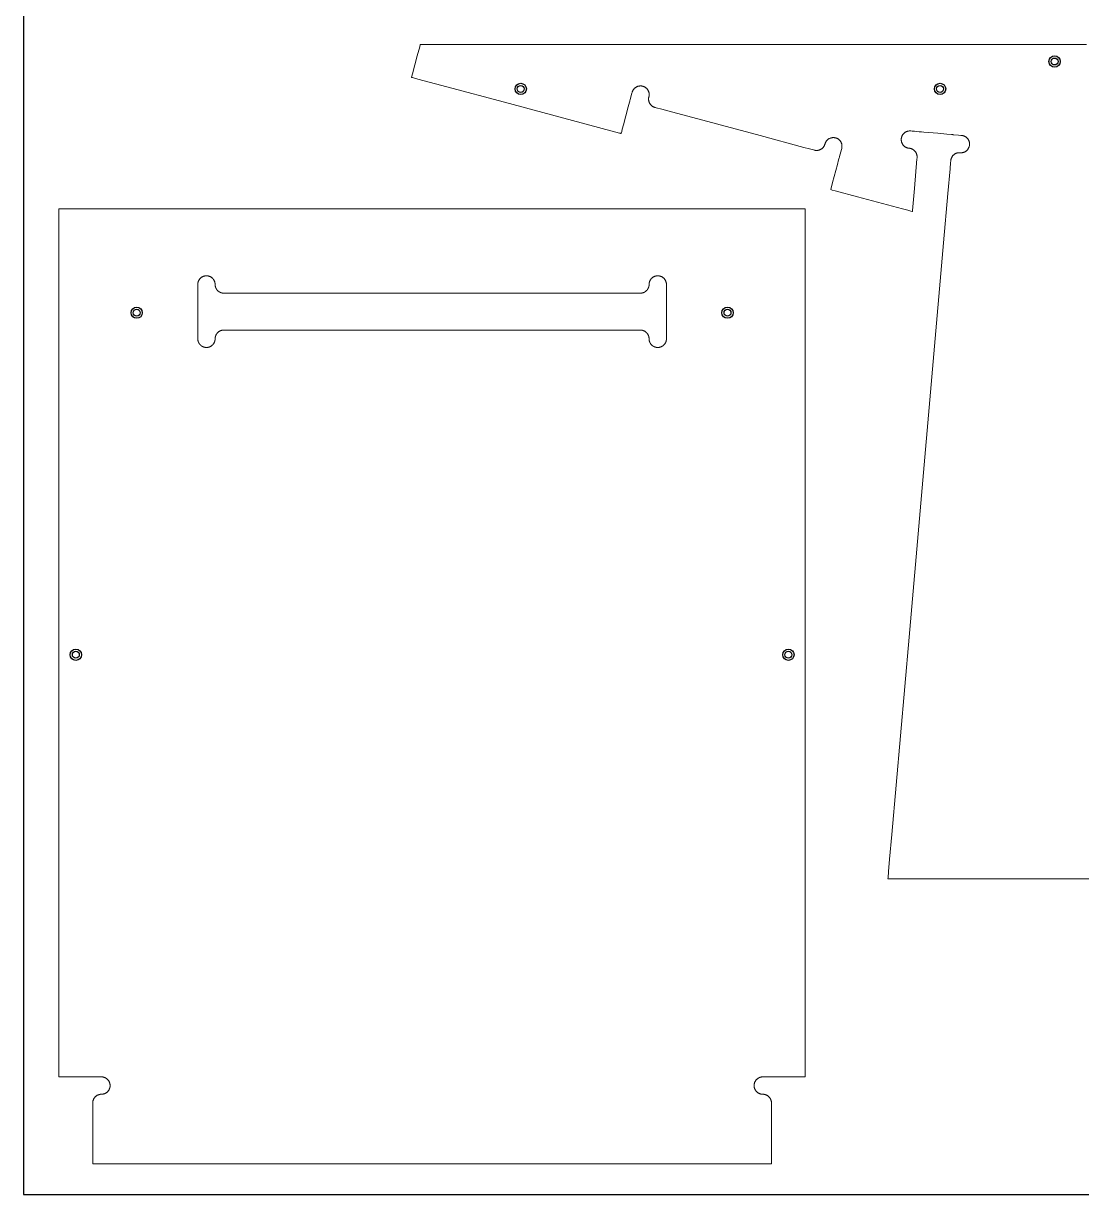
# Model space of a CAD drawing. Header units: inches. Extents: x -48 to 0, y -96 to 0.
# Drawn here: x -48 to -24, y -96 to -69.44 of the extents above; entities that cross this region are included whole.
import ezdxf

# ---------------------------------------------------------------- set-up
doc = ezdxf.new("R2010")
doc.units = ezdxf.units.IN
doc.header["$MEASUREMENT"] = 0
for name, color, linetype in [('Holes .25 in. dowel', 3, 'Continuous'), ('Holes no. 8 screw', 3, 'Continuous'), ('Inside Cut', 4, 'Continuous'), ('Material Border', 250, 'Continuous'), ('Outside Cut', 1, 'Continuous')]:
    doc.layers.add(name, color=color, linetype=linetype)

msp = doc.modelspace()

# ---------------------------------------------------------------- linework, layer by layer
at = {"layer": 'Holes .25 in. dowel'}
for centre in [(-24.612, -70.301), (-36.721, -70.922), (-27.21, -70.922), (-45.431, -75.998), (-32.031, -75.998), (-46.811, -83.756), (-30.65, -83.756)]:
    msp.add_circle(centre, 0.128, dxfattribs=at)
at = {"layer": 'Holes no. 8 screw'}
for centre in [(-24.612, -70.301), (-36.721, -70.922), (-27.21, -70.922), (-45.431, -75.998), (-32.031, -75.998), (-46.811, -83.756), (-30.65, -83.756)]:
    msp.add_circle(centre, 0.0787, dxfattribs=at)
at = {"layer": 'Inside Cut', "linetype": 'Continuous', "lineweight": 0}
msp.add_lwpolyline([(-33.613, -75.161), (-33.618, -75.161), (-33.623, -75.162), (-33.628, -75.162), (-33.633, -75.162), (-33.638, -75.163), (-33.643, -75.164), (-33.648, -75.165), (-33.653, -75.166), (-33.658, -75.167), (-33.664, -75.168), (-33.669, -75.169), (-33.674, -75.171), (-33.679, -75.173), (-33.684, -75.175), (-33.69, -75.177), (-33.695, -75.179), (-33.7, -75.182), (-33.705, -75.184), (-33.71, -75.187), (-33.715, -75.19), (-33.719, -75.193), (-33.724, -75.196), (-33.729, -75.199), (-33.733, -75.203), (-33.738, -75.206), (-33.742, -75.21), (-33.747, -75.214), (-33.751, -75.218), (-33.755, -75.222), (-33.759, -75.226), (-33.763, -75.231), (-33.766, -75.235), (-33.77, -75.239), (-33.773, -75.244), (-33.776, -75.249), (-33.779, -75.254), (-33.782, -75.258), (-33.785, -75.263), (-33.788, -75.268), (-33.79, -75.273), (-33.793, -75.279), (-33.795, -75.284), (-33.797, -75.289), (-33.799, -75.294), (-33.8, -75.299), (-33.802, -75.304), (-33.803, -75.31), (-33.805, -75.315), (-33.806, -75.32), (-33.807, -75.325), (-33.807, -75.33), (-33.808, -75.335), (-33.809, -75.34), (-33.809, -75.346), (-33.809, -75.351), (-33.809, -75.356), (-33.809, -75.36), (-33.81, -75.365), (-33.81, -75.37), (-33.81, -75.375), (-33.811, -75.381), (-33.811, -75.386), (-33.812, -75.391), (-33.813, -75.396), (-33.814, -75.401), (-33.815, -75.406), (-33.817, -75.412), (-33.818, -75.417), (-33.82, -75.422), (-33.822, -75.427), (-33.824, -75.432), (-33.826, -75.437), (-33.828, -75.443), (-33.831, -75.448), (-33.834, -75.453), (-33.836, -75.457), (-33.839, -75.462), (-33.842, -75.467), (-33.846, -75.472), (-33.849, -75.476), (-33.853, -75.481), (-33.856, -75.485), (-33.86, -75.49), (-33.864, -75.494), (-33.868, -75.498), (-33.872, -75.502), (-33.876, -75.506), (-33.881, -75.51), (-33.885, -75.513), (-33.89, -75.517), (-33.895, -75.52), (-33.899, -75.523), (-33.904, -75.526), (-33.909, -75.529), (-33.914, -75.532), (-33.919, -75.535), (-33.924, -75.537), (-33.929, -75.539), (-33.934, -75.541), (-33.939, -75.543), (-33.945, -75.545), (-33.95, -75.547), (-33.955, -75.548), (-33.96, -75.549), (-33.965, -75.551), (-33.971, -75.552), (-33.976, -75.553), (-33.981, -75.553), (-33.986, -75.554), (-33.991, -75.554), (-33.996, -75.555), (-34.001, -75.555), (-34.006, -75.555), (-34.006, -75.555), (-34.02, -75.555), (-34.047, -75.555), (-34.102, -75.555), (-34.211, -75.555), (-34.649, -75.555), (-35.524, -75.555), (-37.273, -75.555), (-40.773, -75.555), (-42.522, -75.555), (-43.397, -75.555), (-43.452, -75.555), (-43.455, -75.555), (-43.455, -75.555), (-43.455, -75.555), (-43.455, -75.555), (-43.455, -75.555), (-43.455, -75.555), (-43.455, -75.555), (-43.456, -75.555), (-43.456, -75.555), (-43.459, -75.555), (-43.464, -75.555), (-43.469, -75.555), (-43.474, -75.554), (-43.479, -75.554), (-43.484, -75.553), (-43.489, -75.552), (-43.494, -75.551), (-43.5, -75.55), (-43.505, -75.549), (-43.51, -75.547), (-43.515, -75.546), (-43.52, -75.544), (-43.526, -75.542), (-43.531, -75.54), (-43.536, -75.538), (-43.541, -75.535), (-43.546, -75.533), (-43.551, -75.53), (-43.556, -75.527), (-43.561, -75.524), (-43.565, -75.521), (-43.57, -75.518), (-43.575, -75.515), (-43.579, -75.511), (-43.584, -75.507), (-43.588, -75.503), (-43.592, -75.499), (-43.596, -75.495), (-43.6, -75.491), (-43.604, -75.487), (-43.608, -75.483), (-43.611, -75.478), (-43.615, -75.473), (-43.618, -75.469), (-43.621, -75.464), (-43.624, -75.459), (-43.627, -75.454), (-43.63, -75.449), (-43.632, -75.444), (-43.635, -75.439), (-43.637, -75.434), (-43.639, -75.429), (-43.641, -75.424), (-43.643, -75.419), (-43.644, -75.413), (-43.646, -75.408), (-43.647, -75.403), (-43.648, -75.398), (-43.649, -75.393), (-43.65, -75.387), (-43.651, -75.382), (-43.651, -75.377), (-43.652, -75.372), (-43.652, -75.367), (-43.652, -75.362), (-43.652, -75.352), (-43.652, -75.347), (-43.653, -75.342), (-43.653, -75.337), (-43.654, -75.332), (-43.655, -75.327), (-43.655, -75.322), (-43.656, -75.316), (-43.658, -75.311), (-43.659, -75.306), (-43.661, -75.301), (-43.662, -75.296), (-43.664, -75.29), (-43.666, -75.285), (-43.668, -75.28), (-43.67, -75.275), (-43.673, -75.27), (-43.675, -75.265), (-43.678, -75.26), (-43.681, -75.255), (-43.684, -75.25), (-43.687, -75.246), (-43.691, -75.241), (-43.694, -75.236), (-43.698, -75.232), (-43.702, -75.228), (-43.705, -75.223), (-43.709, -75.219), (-43.714, -75.215), (-43.718, -75.211), (-43.722, -75.207), (-43.727, -75.204), (-43.731, -75.2), (-43.736, -75.197), (-43.741, -75.194), (-43.745, -75.191), (-43.75, -75.188), (-43.755, -75.185), (-43.76, -75.182), (-43.765, -75.18), (-43.77, -75.178), (-43.775, -75.176), (-43.781, -75.174), (-43.786, -75.172), (-43.791, -75.17), (-43.796, -75.168), (-43.801, -75.167), (-43.806, -75.166), (-43.812, -75.165), (-43.817, -75.164), (-43.822, -75.163), (-43.827, -75.162), (-43.832, -75.162), (-43.837, -75.162), (-43.842, -75.161), (-43.847, -75.161), (-43.848, -75.161), (-43.85, -75.161), (-43.852, -75.161), (-43.858, -75.161), (-43.863, -75.162), (-43.869, -75.162), (-43.874, -75.163), (-43.879, -75.164), (-43.885, -75.165), (-43.89, -75.166), (-43.896, -75.167), (-43.901, -75.168), (-43.906, -75.17), (-43.911, -75.171), (-43.917, -75.173), (-43.922, -75.175), (-43.927, -75.177), (-43.932, -75.18), (-43.937, -75.182), (-43.942, -75.185), (-43.947, -75.187), (-43.951, -75.19), (-43.956, -75.193), (-43.961, -75.196), (-43.965, -75.199), (-43.969, -75.203), (-43.974, -75.206), (-43.978, -75.209), (-43.982, -75.213), (-43.986, -75.217), (-43.99, -75.22), (-43.993, -75.224), (-43.997, -75.228), (-44, -75.232), (-44.004, -75.237), (-44.007, -75.241), (-44.01, -75.245), (-44.013, -75.25), (-44.016, -75.255), (-44.019, -75.259), (-44.022, -75.264), (-44.024, -75.269), (-44.027, -75.274), (-44.029, -75.279), (-44.031, -75.284), (-44.033, -75.289), (-44.035, -75.295), (-44.037, -75.3), (-44.038, -75.305), (-44.04, -75.31), (-44.041, -75.316), (-44.042, -75.321), (-44.043, -75.327), (-44.044, -75.332), (-44.045, -75.337), (-44.045, -75.343), (-44.045, -75.348), (-44.046, -75.354), (-44.046, -75.356), (-44.046, -75.358), (-44.046, -75.358), (-44.046, -75.359), (-44.046, -75.368), (-44.046, -75.404), (-44.046, -75.477), (-44.046, -75.55), (-44.046, -75.555), (-44.046, -75.555), (-44.046, -75.556), (-44.046, -75.559), (-44.046, -75.563), (-44.046, -75.573), (-44.046, -75.612), (-44.046, -75.69), (-44.046, -75.845), (-44.046, -76.155), (-44.046, -76.31), (-44.046, -76.388), (-44.046, -76.392), (-44.046, -76.393), (-44.046, -76.393), (-44.046, -76.393), (-44.046, -76.393), (-44.046, -76.394), (-44.046, -76.396), (-44.046, -76.401), (-44.046, -76.41), (-44.046, -76.556), (-44.046, -76.574), (-44.046, -76.583), (-44.046, -76.588), (-44.046, -76.59), (-44.046, -76.592), (-44.046, -76.598), (-44.045, -76.603), (-44.045, -76.609), (-44.044, -76.614), (-44.043, -76.619), (-44.043, -76.625), (-44.041, -76.63), (-44.04, -76.636), (-44.039, -76.641), (-44.037, -76.646), (-44.036, -76.651), (-44.034, -76.657), (-44.032, -76.662), (-44.03, -76.667), (-44.028, -76.672), (-44.025, -76.677), (-44.023, -76.682), (-44.02, -76.687), (-44.017, -76.692), (-44.014, -76.696), (-44.011, -76.701), (-44.008, -76.705), (-44.005, -76.71), (-44.001, -76.714), (-43.998, -76.718), (-43.994, -76.722), (-43.991, -76.726), (-43.987, -76.73), (-43.983, -76.734), (-43.979, -76.737), (-43.975, -76.741), (-43.971, -76.744), (-43.967, -76.747), (-43.962, -76.751), (-43.958, -76.754), (-43.953, -76.757), (-43.948, -76.76), (-43.943, -76.762), (-43.939, -76.765), (-43.934, -76.767), (-43.929, -76.77), (-43.923, -76.772), (-43.918, -76.774), (-43.913, -76.776), (-43.908, -76.777), (-43.903, -76.779), (-43.897, -76.78), (-43.892, -76.782), (-43.887, -76.783), (-43.881, -76.784), (-43.876, -76.785), (-43.87, -76.785), (-43.865, -76.786), (-43.86, -76.786), (-43.854, -76.786), (-43.849, -76.787), (-43.844, -76.786), (-43.839, -76.786), (-43.834, -76.786), (-43.829, -76.785), (-43.824, -76.785), (-43.819, -76.784), (-43.813, -76.783), (-43.808, -76.782), (-43.803, -76.781), (-43.798, -76.78), (-43.793, -76.778), (-43.787, -76.777), (-43.782, -76.775), (-43.777, -76.773), (-43.772, -76.771), (-43.767, -76.769), (-43.762, -76.766), (-43.757, -76.764), (-43.752, -76.761), (-43.747, -76.758), (-43.742, -76.755), (-43.737, -76.752), (-43.733, -76.749), (-43.728, -76.745), (-43.724, -76.741), (-43.719, -76.738), (-43.715, -76.734), (-43.711, -76.73), (-43.707, -76.726), (-43.703, -76.722), (-43.699, -76.717), (-43.695, -76.713), (-43.692, -76.708), (-43.688, -76.704), (-43.685, -76.699), (-43.682, -76.694), (-43.679, -76.689), (-43.676, -76.684), (-43.674, -76.679), (-43.671, -76.674), (-43.669, -76.669), (-43.667, -76.664), (-43.665, -76.659), (-43.663, -76.654), (-43.661, -76.649), (-43.659, -76.643), (-43.658, -76.638), (-43.657, -76.633), (-43.656, -76.628), (-43.655, -76.623), (-43.654, -76.618), (-43.653, -76.612), (-43.653, -76.607), (-43.652, -76.602), (-43.652, -76.597), (-43.652, -76.592), (-43.652, -76.587), (-43.652, -76.582), (-43.652, -76.577), (-43.651, -76.572), (-43.651, -76.567), (-43.65, -76.562), (-43.649, -76.557), (-43.648, -76.552), (-43.647, -76.547), (-43.646, -76.541), (-43.645, -76.536), (-43.643, -76.531), (-43.641, -76.526), (-43.639, -76.521), (-43.637, -76.515), (-43.635, -76.51), (-43.633, -76.505), (-43.631, -76.5), (-43.628, -76.495), (-43.625, -76.49), (-43.622, -76.485), (-43.619, -76.481), (-43.616, -76.476), (-43.612, -76.471), (-43.609, -76.467), (-43.605, -76.462), (-43.601, -76.458), (-43.598, -76.454), (-43.594, -76.45), (-43.589, -76.446), (-43.585, -76.442), (-43.581, -76.438), (-43.576, -76.434), (-43.572, -76.431), (-43.567, -76.428), (-43.562, -76.424), (-43.557, -76.421), (-43.552, -76.419), (-43.548, -76.416), (-43.543, -76.413), (-43.537, -76.411), (-43.532, -76.409), (-43.527, -76.406), (-43.522, -76.405), (-43.517, -76.403), (-43.512, -76.401), (-43.507, -76.4), (-43.501, -76.398), (-43.496, -76.397), (-43.491, -76.396), (-43.486, -76.395), (-43.481, -76.394), (-43.476, -76.394), (-43.47, -76.393), (-43.465, -76.393), (-43.46, -76.393), (-43.455, -76.393), (-43.455, -76.393), (-43.455, -76.393), (-43.455, -76.393), (-43.455, -76.393), (-43.455, -76.393), (-43.455, -76.393), (-43.455, -76.393), (-43.441, -76.393), (-43.414, -76.393), (-43.359, -76.393), (-43.25, -76.393), (-42.812, -76.393), (-41.938, -76.393), (-40.188, -76.393), (-36.689, -76.393), (-34.939, -76.393), (-34.064, -76.393), (-34.01, -76.393), (-34.006, -76.393), (-34.006, -76.393), (-34.006, -76.393), (-34.006, -76.393), (-34.005, -76.393), (-34.003, -76.393), (-33.998, -76.393), (-33.993, -76.393), (-33.988, -76.394), (-33.983, -76.394), (-33.977, -76.395), (-33.972, -76.396), (-33.967, -76.397), (-33.962, -76.398), (-33.957, -76.399), (-33.951, -76.401), (-33.946, -76.402), (-33.941, -76.404), (-33.936, -76.406), (-33.931, -76.408), (-33.926, -76.41), (-33.921, -76.412), (-33.916, -76.415), (-33.911, -76.418), (-33.906, -76.42), (-33.901, -76.423), (-33.896, -76.427), (-33.891, -76.43), (-33.887, -76.433), (-33.882, -76.437), (-33.878, -76.441), (-33.874, -76.444), (-33.869, -76.448), (-33.865, -76.452), (-33.861, -76.457), (-33.857, -76.461), (-33.854, -76.465), (-33.85, -76.47), (-33.847, -76.474), (-33.843, -76.479), (-33.84, -76.484), (-33.837, -76.489), (-33.834, -76.494), (-33.832, -76.499), (-33.829, -76.504), (-33.827, -76.509), (-33.825, -76.514), (-33.823, -76.519), (-33.821, -76.524), (-33.819, -76.529), (-33.817, -76.534), (-33.816, -76.54), (-33.815, -76.545), (-33.814, -76.55), (-33.813, -76.555), (-33.812, -76.56), (-33.811, -76.566), (-33.81, -76.571), (-33.81, -76.576), (-33.81, -76.581), (-33.81, -76.586), (-33.809, -76.596), (-33.809, -76.601), (-33.809, -76.606), (-33.808, -76.611), (-33.808, -76.616), (-33.807, -76.621), (-33.806, -76.626), (-33.805, -76.631), (-33.804, -76.637), (-33.802, -76.642), (-33.801, -76.647), (-33.799, -76.652), (-33.797, -76.657), (-33.796, -76.662), (-33.793, -76.668), (-33.791, -76.673), (-33.789, -76.678), (-33.786, -76.683), (-33.783, -76.688), (-33.78, -76.693), (-33.777, -76.697), (-33.774, -76.702), (-33.771, -76.707), (-33.767, -76.711), (-33.764, -76.716), (-33.76, -76.72), (-33.756, -76.724), (-33.752, -76.729), (-33.748, -76.733), (-33.744, -76.737), (-33.739, -76.74), (-33.735, -76.744), (-33.73, -76.747), (-33.726, -76.751), (-33.721, -76.754), (-33.716, -76.757), (-33.711, -76.76), (-33.706, -76.763), (-33.701, -76.765), (-33.696, -76.768), (-33.691, -76.77), (-33.686, -76.772), (-33.681, -76.774), (-33.676, -76.776), (-33.671, -76.778), (-33.665, -76.779), (-33.66, -76.781), (-33.655, -76.782), (-33.65, -76.783), (-33.645, -76.784), (-33.639, -76.785), (-33.634, -76.785), (-33.629, -76.786), (-33.624, -76.786), (-33.619, -76.786), (-33.614, -76.787), (-33.609, -76.786), (-33.604, -76.786), (-33.599, -76.786), (-33.594, -76.786), (-33.589, -76.785), (-33.584, -76.784), (-33.579, -76.784), (-33.574, -76.783), (-33.568, -76.781), (-33.563, -76.78), (-33.558, -76.779), (-33.553, -76.777), (-33.548, -76.775), (-33.543, -76.774), (-33.537, -76.772), (-33.532, -76.769), (-33.527, -76.767), (-33.522, -76.764), (-33.517, -76.762), (-33.512, -76.759), (-33.507, -76.756), (-33.503, -76.753), (-33.498, -76.75), (-33.493, -76.746), (-33.489, -76.743), (-33.484, -76.739), (-33.48, -76.735), (-33.476, -76.731), (-33.472, -76.727), (-33.468, -76.723), (-33.464, -76.719), (-33.46, -76.714), (-33.457, -76.71), (-33.453, -76.705), (-33.45, -76.701), (-33.447, -76.696), (-33.444, -76.691), (-33.441, -76.686), (-33.438, -76.681), (-33.436, -76.676), (-33.433, -76.671), (-33.431, -76.666), (-33.429, -76.661), (-33.427, -76.656), (-33.425, -76.65), (-33.424, -76.645), (-33.422, -76.64), (-33.421, -76.635), (-33.42, -76.63), (-33.419, -76.624), (-33.418, -76.619), (-33.417, -76.614), (-33.417, -76.609), (-33.416, -76.604), (-33.416, -76.599), (-33.416, -76.594), (-33.416, -76.591), (-33.416, -76.589), (-33.416, -76.58), (-33.416, -76.543), (-33.416, -76.471), (-33.416, -76.398), (-33.416, -76.393), (-33.416, -76.393), (-33.416, -76.392), (-33.416, -76.389), (-33.416, -76.384), (-33.416, -76.375), (-33.416, -76.336), (-33.416, -76.258), (-33.416, -76.103), (-33.416, -75.793), (-33.416, -75.638), (-33.416, -75.56), (-33.416, -75.555), (-33.416, -75.555), (-33.416, -75.555), (-33.416, -75.555), (-33.416, -75.554), (-33.416, -75.554), (-33.416, -75.552), (-33.416, -75.547), (-33.416, -75.538), (-33.416, -75.392), (-33.416, -75.374), (-33.416, -75.365), (-33.416, -75.36), (-33.416, -75.358), (-33.416, -75.355), (-33.416, -75.35), (-33.416, -75.345), (-33.417, -75.339), (-33.417, -75.334), (-33.418, -75.328), (-33.419, -75.323), (-33.42, -75.318), (-33.421, -75.312), (-33.423, -75.307), (-33.424, -75.302), (-33.426, -75.296), (-33.428, -75.291), (-33.43, -75.286), (-33.432, -75.281), (-33.434, -75.276), (-33.436, -75.271), (-33.439, -75.266), (-33.441, -75.261), (-33.444, -75.256), (-33.447, -75.252), (-33.45, -75.247), (-33.453, -75.242), (-33.457, -75.238), (-33.46, -75.234), (-33.463, -75.23), (-33.467, -75.226), (-33.471, -75.222), (-33.474, -75.218), (-33.478, -75.214), (-33.482, -75.211), (-33.486, -75.207), (-33.491, -75.204), (-33.495, -75.2), (-33.499, -75.197), (-33.504, -75.194), (-33.508, -75.191), (-33.513, -75.188), (-33.518, -75.186), (-33.523, -75.183), (-33.528, -75.18), (-33.533, -75.178), (-33.538, -75.176), (-33.543, -75.174), (-33.548, -75.172), (-33.554, -75.17), (-33.559, -75.169), (-33.564, -75.167), (-33.57, -75.166), (-33.575, -75.165), (-33.58, -75.164), (-33.586, -75.163), (-33.591, -75.162), (-33.597, -75.162), (-33.602, -75.162), (-33.607, -75.161), (-33.613, -75.161)], close=True, dxfattribs=at)
at = {"layer": 'Material Border'}
msp.add_lwpolyline([(0, 0), (-48, 0), (-48, -96), (0, -96), (0, 0)], dxfattribs=at)
at = {"layer": 'Outside Cut', "linetype": 'Continuous', "lineweight": 0}
msp.add_lwpolyline([(-23.233, -88.835), (-24.02, -88.835), (-27.169, -88.835), (-27.957, -88.835), (-28.35, -88.835), (-28.375, -88.835), (-28.387, -88.835), (-28.39, -88.835), (-28.392, -88.835), (-28.391, -88.83), (-28.39, -88.813), (-28.378, -88.673), (-28.353, -88.393), (-28.304, -87.834), (-27.913, -83.36), (-27.13, -74.412), (-27.032, -73.293), (-26.983, -72.734), (-26.971, -72.594), (-26.968, -72.559), (-26.967, -72.551), (-26.967, -72.55), (-26.967, -72.549), (-26.967, -72.549), (-26.967, -72.549), (-26.967, -72.549), (-26.967, -72.548), (-26.967, -72.544), (-26.966, -72.537), (-26.964, -72.529), (-26.963, -72.522), (-26.961, -72.514), (-26.959, -72.507), (-26.956, -72.499), (-26.953, -72.492), (-26.95, -72.484), (-26.946, -72.477), (-26.942, -72.47), (-26.938, -72.462), (-26.934, -72.455), (-26.929, -72.449), (-26.924, -72.442), (-26.918, -72.435), (-26.912, -72.429), (-26.906, -72.423), (-26.9, -72.417), (-26.893, -72.412), (-26.887, -72.407), (-26.88, -72.402), (-26.872, -72.397), (-26.865, -72.393), (-26.857, -72.389), (-26.85, -72.386), (-26.842, -72.383), (-26.834, -72.38), (-26.826, -72.377), (-26.819, -72.375), (-26.811, -72.373), (-26.803, -72.372), (-26.795, -72.371), (-26.787, -72.37), (-26.779, -72.369), (-26.772, -72.369), (-26.764, -72.369), (-26.75, -72.37), (-26.742, -72.371), (-26.735, -72.371), (-26.727, -72.371), (-26.719, -72.37), (-26.712, -72.369), (-26.704, -72.368), (-26.696, -72.366), (-26.688, -72.365), (-26.68, -72.362), (-26.672, -72.36), (-26.664, -72.357), (-26.657, -72.354), (-26.649, -72.35), (-26.642, -72.346), (-26.634, -72.342), (-26.627, -72.337), (-26.62, -72.333), (-26.613, -72.327), (-26.607, -72.322), (-26.6, -72.316), (-26.594, -72.31), (-26.589, -72.304), (-26.583, -72.297), (-26.578, -72.291), (-26.573, -72.284), (-26.569, -72.277), (-26.564, -72.269), (-26.561, -72.262), (-26.557, -72.255), (-26.554, -72.247), (-26.551, -72.24), (-26.549, -72.232), (-26.546, -72.225), (-26.545, -72.217), (-26.543, -72.21), (-26.542, -72.202), (-26.541, -72.195), (-26.54, -72.191), (-26.54, -72.187), (-26.54, -72.179), (-26.54, -72.171), (-26.54, -72.163), (-26.541, -72.155), (-26.542, -72.147), (-26.543, -72.139), (-26.544, -72.131), (-26.546, -72.123), (-26.549, -72.115), (-26.551, -72.107), (-26.554, -72.1), (-26.557, -72.092), (-26.561, -72.085), (-26.565, -72.078), (-26.569, -72.071), (-26.573, -72.064), (-26.578, -72.057), (-26.583, -72.051), (-26.588, -72.045), (-26.593, -72.039), (-26.599, -72.033), (-26.605, -72.028), (-26.611, -72.022), (-26.617, -72.017), (-26.624, -72.013), (-26.631, -72.008), (-26.638, -72.004), (-26.645, -72), (-26.652, -71.996), (-26.66, -71.993), (-26.667, -71.99), (-26.675, -71.987), (-26.683, -71.985), (-26.691, -71.982), (-26.699, -71.981), (-26.706, -71.979), (-26.714, -71.978), (-26.718, -71.978), (-26.72, -71.978), (-26.722, -71.978), (-26.735, -71.976), (-26.789, -71.972), (-26.897, -71.962), (-26.91, -71.961), (-26.914, -71.961), (-26.915, -71.961), (-26.916, -71.961), (-26.916, -71.961), (-26.917, -71.961), (-26.919, -71.96), (-26.922, -71.96), (-26.948, -71.958), (-27.053, -71.949), (-27.263, -71.93), (-27.473, -71.912), (-27.578, -71.903), (-27.631, -71.898), (-27.657, -71.896), (-27.67, -71.895), (-27.677, -71.894), (-27.68, -71.894), (-27.681, -71.894), (-27.789, -71.884), (-27.843, -71.88), (-27.87, -71.877), (-27.876, -71.877), (-27.884, -71.876), (-27.891, -71.876), (-27.899, -71.876), (-27.906, -71.876), (-27.914, -71.877), (-27.922, -71.878), (-27.93, -71.879), (-27.938, -71.881), (-27.946, -71.883), (-27.954, -71.885), (-27.961, -71.888), (-27.969, -71.891), (-27.977, -71.894), (-27.984, -71.898), (-27.992, -71.902), (-27.999, -71.906), (-28.006, -71.911), (-28.013, -71.916), (-28.02, -71.922), (-28.026, -71.927), (-28.032, -71.933), (-28.038, -71.939), (-28.044, -71.946), (-28.049, -71.952), (-28.054, -71.959), (-28.059, -71.966), (-28.063, -71.973), (-28.067, -71.98), (-28.071, -71.988), (-28.074, -71.995), (-28.077, -72.003), (-28.08, -72.01), (-28.083, -72.018), (-28.085, -72.025), (-28.086, -72.033), (-28.088, -72.04), (-28.089, -72.047), (-28.09, -72.055), (-28.09, -72.062), (-28.09, -72.07), (-28.09, -72.077), (-28.09, -72.085), (-28.089, -72.093), (-28.088, -72.1), (-28.087, -72.108), (-28.086, -72.116), (-28.084, -72.124), (-28.081, -72.132), (-28.079, -72.14), (-28.076, -72.147), (-28.072, -72.155), (-28.069, -72.163), (-28.065, -72.17), (-28.06, -72.177), (-28.056, -72.185), (-28.051, -72.191), (-28.045, -72.198), (-28.04, -72.205), (-28.034, -72.211), (-28.028, -72.217), (-28.021, -72.222), (-28.015, -72.228), (-28.008, -72.233), (-28.001, -72.238), (-27.994, -72.242), (-27.987, -72.246), (-27.979, -72.25), (-27.972, -72.253), (-27.965, -72.256), (-27.957, -72.259), (-27.949, -72.261), (-27.942, -72.263), (-27.934, -72.265), (-27.927, -72.267), (-27.92, -72.268), (-27.905, -72.269), (-27.898, -72.27), (-27.89, -72.272), (-27.883, -72.273), (-27.875, -72.275), (-27.868, -72.277), (-27.86, -72.28), (-27.853, -72.283), (-27.845, -72.286), (-27.838, -72.29), (-27.831, -72.294), (-27.823, -72.298), (-27.816, -72.303), (-27.81, -72.308), (-27.803, -72.313), (-27.796, -72.318), (-27.79, -72.324), (-27.784, -72.33), (-27.779, -72.337), (-27.773, -72.343), (-27.768, -72.35), (-27.763, -72.357), (-27.759, -72.364), (-27.754, -72.372), (-27.751, -72.379), (-27.747, -72.387), (-27.744, -72.395), (-27.741, -72.402), (-27.739, -72.41), (-27.737, -72.418), (-27.735, -72.426), (-27.733, -72.434), (-27.732, -72.442), (-27.732, -72.45), (-27.731, -72.457), (-27.731, -72.465), (-27.731, -72.472), (-27.732, -72.48), (-27.732, -72.482), (-27.732, -72.482), (-27.732, -72.485), (-27.732, -72.49), (-27.734, -72.511), (-27.793, -73.181), (-27.822, -73.517), (-27.837, -73.684), (-27.838, -73.695), (-27.838, -73.7), (-27.838, -73.701), (-27.839, -73.702), (-27.839, -73.702), (-27.839, -73.702), (-27.839, -73.702), (-27.843, -73.701), (-27.875, -73.693), (-27.938, -73.676), (-28.065, -73.642), (-29.083, -73.369), (-29.591, -73.233), (-29.655, -73.216), (-29.687, -73.207), (-29.689, -73.207), (-29.69, -73.206), (-29.69, -73.206), (-29.69, -73.206), (-29.69, -73.206), (-29.689, -73.204), (-29.689, -73.201), (-29.687, -73.195), (-29.673, -73.144), (-29.646, -73.042), (-29.537, -72.635), (-29.51, -72.533), (-29.496, -72.482), (-29.492, -72.469), (-29.492, -72.466), (-29.491, -72.465), (-29.491, -72.465), (-29.491, -72.465), (-29.491, -72.464), (-29.491, -72.463), (-29.489, -72.456), (-29.475, -72.404), (-29.447, -72.299), (-29.44, -72.273), (-29.438, -72.266), (-29.437, -72.259), (-29.436, -72.251), (-29.435, -72.243), (-29.434, -72.236), (-29.434, -72.228), (-29.434, -72.22), (-29.434, -72.212), (-29.435, -72.204), (-29.436, -72.195), (-29.437, -72.187), (-29.439, -72.179), (-29.441, -72.171), (-29.443, -72.163), (-29.446, -72.155), (-29.449, -72.147), (-29.453, -72.139), (-29.456, -72.131), (-29.461, -72.124), (-29.465, -72.117), (-29.47, -72.11), (-29.475, -72.103), (-29.48, -72.096), (-29.486, -72.09), (-29.492, -72.084), (-29.498, -72.078), (-29.504, -72.073), (-29.511, -72.067), (-29.517, -72.063), (-29.524, -72.058), (-29.531, -72.054), (-29.538, -72.05), (-29.545, -72.046), (-29.552, -72.043), (-29.559, -72.04), (-29.566, -72.038), (-29.573, -72.035), (-29.58, -72.033), (-29.587, -72.031), (-29.595, -72.03), (-29.602, -72.029), (-29.61, -72.028), (-29.618, -72.027), (-29.626, -72.027), (-29.633, -72.027), (-29.642, -72.027), (-29.65, -72.028), (-29.658, -72.029), (-29.666, -72.03), (-29.674, -72.032), (-29.682, -72.034), (-29.69, -72.036), (-29.698, -72.039), (-29.706, -72.042), (-29.714, -72.045), (-29.722, -72.049), (-29.729, -72.053), (-29.737, -72.058), (-29.744, -72.063), (-29.751, -72.068), (-29.757, -72.073), (-29.764, -72.079), (-29.77, -72.084), (-29.775, -72.09), (-29.781, -72.097), (-29.786, -72.103), (-29.791, -72.11), (-29.796, -72.116), (-29.8, -72.123), (-29.804, -72.13), (-29.807, -72.137), (-29.811, -72.144), (-29.814, -72.151), (-29.816, -72.158), (-29.819, -72.166), (-29.821, -72.173), (-29.821, -72.173), (-29.823, -72.18), (-29.825, -72.187), (-29.828, -72.194), (-29.831, -72.201), (-29.834, -72.208), (-29.837, -72.215), (-29.841, -72.222), (-29.846, -72.229), (-29.85, -72.236), (-29.855, -72.242), (-29.86, -72.249), (-29.866, -72.255), (-29.872, -72.261), (-29.878, -72.267), (-29.884, -72.272), (-29.891, -72.278), (-29.898, -72.283), (-29.905, -72.287), (-29.912, -72.292), (-29.919, -72.296), (-29.927, -72.3), (-29.935, -72.303), (-29.943, -72.306), (-29.951, -72.309), (-29.959, -72.312), (-29.967, -72.314), (-29.975, -72.315), (-29.983, -72.317), (-29.992, -72.318), (-30, -72.318), (-30.008, -72.318), (-30.016, -72.318), (-30.024, -72.318), (-30.031, -72.317), (-30.039, -72.316), (-30.046, -72.315), (-30.054, -72.314), (-30.061, -72.312), (-30.061, -72.312), (-30.062, -72.312), (-30.062, -72.312), (-30.062, -72.312), (-30.062, -72.312), (-30.062, -72.312), (-30.064, -72.311), (-30.08, -72.307), (-30.111, -72.299), (-30.173, -72.282), (-30.297, -72.249), (-31.29, -71.983), (-33.274, -71.451), (-33.523, -71.384), (-33.647, -71.351), (-33.662, -71.347), (-33.67, -71.345), (-33.674, -71.344), (-33.674, -71.344), (-33.674, -71.344), (-33.674, -71.344), (-33.675, -71.344), (-33.676, -71.343), (-33.68, -71.342), (-33.687, -71.34), (-33.694, -71.337), (-33.701, -71.334), (-33.708, -71.331), (-33.715, -71.328), (-33.722, -71.324), (-33.729, -71.32), (-33.736, -71.315), (-33.742, -71.31), (-33.749, -71.305), (-33.755, -71.3), (-33.761, -71.294), (-33.767, -71.288), (-33.773, -71.282), (-33.778, -71.275), (-33.783, -71.268), (-33.788, -71.261), (-33.793, -71.254), (-33.797, -71.247), (-33.801, -71.239), (-33.804, -71.231), (-33.808, -71.223), (-33.81, -71.215), (-33.813, -71.207), (-33.815, -71.199), (-33.817, -71.191), (-33.818, -71.183), (-33.819, -71.175), (-33.82, -71.167), (-33.82, -71.158), (-33.82, -71.15), (-33.82, -71.143), (-33.819, -71.135), (-33.819, -71.127), (-33.817, -71.12), (-33.816, -71.112), (-33.812, -71.098), (-33.811, -71.091), (-33.809, -71.083), (-33.808, -71.076), (-33.808, -71.068), (-33.807, -71.06), (-33.807, -71.052), (-33.807, -71.044), (-33.808, -71.036), (-33.808, -71.028), (-33.81, -71.02), (-33.811, -71.012), (-33.813, -71.003), (-33.815, -70.995), (-33.818, -70.987), (-33.821, -70.979), (-33.824, -70.971), (-33.828, -70.964), (-33.832, -70.956), (-33.836, -70.949), (-33.841, -70.942), (-33.846, -70.935), (-33.851, -70.928), (-33.856, -70.921), (-33.862, -70.915), (-33.868, -70.909), (-33.874, -70.904), (-33.881, -70.898), (-33.887, -70.893), (-33.894, -70.889), (-33.9, -70.884), (-33.907, -70.88), (-33.914, -70.876), (-33.921, -70.873), (-33.928, -70.87), (-33.936, -70.867), (-33.943, -70.865), (-33.95, -70.862), (-33.953, -70.861), (-33.957, -70.86), (-33.965, -70.859), (-33.973, -70.857), (-33.981, -70.856), (-33.989, -70.855), (-33.997, -70.855), (-34.005, -70.855), (-34.013, -70.855), (-34.022, -70.856), (-34.03, -70.857), (-34.038, -70.858), (-34.046, -70.859), (-34.054, -70.861), (-34.062, -70.864), (-34.07, -70.866), (-34.077, -70.869), (-34.085, -70.872), (-34.092, -70.876), (-34.099, -70.879), (-34.106, -70.883), (-34.112, -70.888), (-34.119, -70.892), (-34.125, -70.897), (-34.132, -70.902), (-34.138, -70.908), (-34.144, -70.913), (-34.149, -70.919), (-34.155, -70.925), (-34.16, -70.932), (-34.165, -70.938), (-34.169, -70.945), (-34.174, -70.952), (-34.178, -70.959), (-34.181, -70.967), (-34.185, -70.974), (-34.188, -70.982), (-34.19, -70.989), (-34.193, -70.997), (-34.194, -71.001), (-34.195, -71.004), (-34.198, -71.017), (-34.212, -71.069), (-34.24, -71.174), (-34.244, -71.187), (-34.245, -71.19), (-34.245, -71.191), (-34.245, -71.191), (-34.245, -71.192), (-34.246, -71.193), (-34.247, -71.2), (-34.254, -71.225), (-34.281, -71.327), (-34.336, -71.531), (-34.391, -71.735), (-34.418, -71.836), (-34.431, -71.887), (-34.438, -71.913), (-34.442, -71.926), (-34.443, -71.932), (-34.443, -71.932), (-34.444, -71.932), (-34.445, -71.932), (-34.45, -71.931), (-34.46, -71.928), (-34.481, -71.923), (-37.092, -71.223), (-38.398, -70.873), (-39.051, -70.698), (-39.133, -70.676), (-39.174, -70.665), (-39.194, -70.66), (-39.197, -70.659), (-39.197, -70.659), (-39.197, -70.659), (-39.197, -70.658), (-39.197, -70.658), (-39.196, -70.656), (-39.19, -70.631), (-39.176, -70.58), (-39.067, -70.172), (-39.012, -69.969), (-38.999, -69.918), (-38.998, -69.917), (-38.998, -69.917), (-38.998, -69.917), (-38.998, -69.917), (-38.989, -69.917), (-38.97, -69.917), (-38.934, -69.917), (-38.861, -69.917), (-38.716, -69.917), (-38.425, -69.917), (-37.844, -69.917), (-35.519, -69.917), (-26.217, -69.917), (-23.892, -69.917)], dxfattribs=at)
msp.add_lwpolyline([(-30.266, -73.646), (-30.266, -93.135), (-30.266, -93.287), (-30.266, -93.325), (-30.266, -93.33), (-30.266, -93.331), (-30.266, -93.331), (-30.266, -93.331), (-30.266, -93.331), (-30.266, -93.331), (-30.267, -93.331), (-30.268, -93.331), (-30.271, -93.331), (-30.286, -93.331), (-30.316, -93.331), (-30.376, -93.331), (-30.495, -93.331), (-30.734, -93.331), (-31.211, -93.331), (-31.226, -93.331), (-31.23, -93.331), (-31.231, -93.331), (-31.231, -93.331), (-31.231, -93.331), (-31.231, -93.331), (-31.231, -93.331), (-31.233, -93.331), (-31.24, -93.331), (-31.246, -93.332), (-31.253, -93.332), (-31.26, -93.333), (-31.267, -93.334), (-31.274, -93.336), (-31.281, -93.337), (-31.288, -93.339), (-31.295, -93.342), (-31.302, -93.344), (-31.309, -93.347), (-31.315, -93.35), (-31.322, -93.353), (-31.329, -93.357), (-31.335, -93.361), (-31.342, -93.365), (-31.348, -93.37), (-31.354, -93.374), (-31.36, -93.379), (-31.366, -93.384), (-31.371, -93.39), (-31.376, -93.395), (-31.381, -93.401), (-31.386, -93.407), (-31.391, -93.413), (-31.395, -93.42), (-31.399, -93.426), (-31.403, -93.433), (-31.407, -93.439), (-31.41, -93.446), (-31.413, -93.453), (-31.415, -93.46), (-31.418, -93.467), (-31.42, -93.474), (-31.422, -93.481), (-31.423, -93.488), (-31.425, -93.494), (-31.426, -93.501), (-31.427, -93.508), (-31.427, -93.515), (-31.427, -93.522), (-31.428, -93.528), (-31.427, -93.535), (-31.427, -93.542), (-31.427, -93.548), (-31.426, -93.555), (-31.425, -93.562), (-31.423, -93.569), (-31.422, -93.576), (-31.42, -93.583), (-31.418, -93.59), (-31.415, -93.597), (-31.412, -93.604), (-31.409, -93.61), (-31.406, -93.617), (-31.403, -93.624), (-31.399, -93.63), (-31.395, -93.637), (-31.39, -93.643), (-31.386, -93.649), (-31.381, -93.655), (-31.376, -93.661), (-31.37, -93.667), (-31.365, -93.672), (-31.359, -93.677), (-31.353, -93.682), (-31.347, -93.687), (-31.341, -93.691), (-31.334, -93.695), (-31.328, -93.699), (-31.321, -93.703), (-31.315, -93.706), (-31.308, -93.709), (-31.301, -93.712), (-31.294, -93.714), (-31.287, -93.716), (-31.28, -93.718), (-31.273, -93.72), (-31.266, -93.721), (-31.259, -93.723), (-31.252, -93.723), (-31.246, -93.724), (-31.239, -93.725), (-31.226, -93.725), (-31.219, -93.725), (-31.212, -93.726), (-31.205, -93.726), (-31.198, -93.727), (-31.192, -93.729), (-31.185, -93.73), (-31.178, -93.732), (-31.171, -93.734), (-31.164, -93.736), (-31.157, -93.739), (-31.15, -93.742), (-31.143, -93.745), (-31.137, -93.749), (-31.13, -93.752), (-31.124, -93.756), (-31.117, -93.761), (-31.111, -93.765), (-31.105, -93.77), (-31.099, -93.775), (-31.094, -93.78), (-31.088, -93.786), (-31.083, -93.791), (-31.078, -93.797), (-31.073, -93.803), (-31.069, -93.81), (-31.065, -93.816), (-31.061, -93.822), (-31.057, -93.829), (-31.054, -93.836), (-31.05, -93.843), (-31.048, -93.849), (-31.045, -93.856), (-31.043, -93.863), (-31.041, -93.87), (-31.039, -93.877), (-31.037, -93.884), (-31.036, -93.891), (-31.035, -93.898), (-31.035, -93.905), (-31.034, -93.911), (-31.034, -93.918), (-31.034, -93.921), (-31.034, -93.921), (-31.034, -93.922), (-31.034, -93.922), (-31.034, -93.923), (-31.034, -93.926), (-31.034, -93.931), (-31.034, -93.942), (-31.034, -94.624), (-31.034, -94.965), (-31.034, -95.135), (-31.034, -95.221), (-31.034, -95.263), (-31.034, -95.285), (-31.034, -95.295), (-31.034, -95.298), (-31.034, -95.299), (-31.034, -95.299), (-31.034, -95.299), (-31.034, -95.299), (-31.036, -95.299), (-31.04, -95.299), (-31.047, -95.299), (-31.107, -95.299), (-46.347, -95.299), (-46.406, -95.299), (-46.421, -95.299), (-46.425, -95.299), (-46.427, -95.299), (-46.427, -95.299), (-46.428, -95.299), (-46.428, -95.299), (-46.428, -95.299), (-46.428, -95.299), (-46.428, -95.296), (-46.428, -95.285), (-46.428, -95.264), (-46.428, -95.221), (-46.428, -95.136), (-46.428, -94.966), (-46.428, -94.625), (-46.428, -93.943), (-46.428, -93.932), (-46.428, -93.927), (-46.428, -93.924), (-46.428, -93.923), (-46.428, -93.922), (-46.428, -93.922), (-46.428, -93.921), (-46.428, -93.918), (-46.427, -93.912), (-46.427, -93.905), (-46.426, -93.898), (-46.425, -93.891), (-46.424, -93.884), (-46.423, -93.877), (-46.421, -93.87), (-46.419, -93.863), (-46.417, -93.856), (-46.414, -93.85), (-46.411, -93.843), (-46.408, -93.836), (-46.405, -93.829), (-46.401, -93.823), (-46.397, -93.816), (-46.393, -93.81), (-46.388, -93.803), (-46.384, -93.797), (-46.379, -93.792), (-46.373, -93.786), (-46.368, -93.78), (-46.362, -93.775), (-46.356, -93.77), (-46.35, -93.765), (-46.344, -93.761), (-46.338, -93.756), (-46.332, -93.752), (-46.325, -93.749), (-46.318, -93.745), (-46.311, -93.742), (-46.305, -93.739), (-46.298, -93.736), (-46.291, -93.734), (-46.284, -93.732), (-46.277, -93.73), (-46.27, -93.729), (-46.263, -93.727), (-46.256, -93.726), (-46.249, -93.726), (-46.243, -93.725), (-46.236, -93.725), (-46.223, -93.725), (-46.216, -93.724), (-46.209, -93.724), (-46.202, -93.723), (-46.195, -93.721), (-46.188, -93.72), (-46.182, -93.718), (-46.175, -93.717), (-46.168, -93.714), (-46.161, -93.712), (-46.154, -93.709), (-46.147, -93.706), (-46.14, -93.703), (-46.134, -93.699), (-46.127, -93.695), (-46.121, -93.691), (-46.115, -93.687), (-46.108, -93.682), (-46.102, -93.677), (-46.097, -93.672), (-46.091, -93.667), (-46.086, -93.661), (-46.081, -93.655), (-46.076, -93.649), (-46.071, -93.643), (-46.067, -93.637), (-46.063, -93.631), (-46.059, -93.624), (-46.055, -93.617), (-46.052, -93.611), (-46.049, -93.604), (-46.046, -93.597), (-46.044, -93.59), (-46.042, -93.583), (-46.04, -93.576), (-46.038, -93.569), (-46.037, -93.562), (-46.036, -93.555), (-46.035, -93.548), (-46.034, -93.542), (-46.034, -93.535), (-46.034, -93.528), (-46.034, -93.522), (-46.034, -93.515), (-46.035, -93.508), (-46.036, -93.501), (-46.037, -93.494), (-46.038, -93.488), (-46.04, -93.481), (-46.041, -93.474), (-46.044, -93.467), (-46.046, -93.46), (-46.049, -93.453), (-46.052, -93.446), (-46.055, -93.439), (-46.058, -93.433), (-46.062, -93.426), (-46.066, -93.42), (-46.071, -93.413), (-46.075, -93.407), (-46.08, -93.401), (-46.085, -93.395), (-46.09, -93.39), (-46.096, -93.384), (-46.102, -93.379), (-46.107, -93.374), (-46.114, -93.37), (-46.12, -93.365), (-46.126, -93.361), (-46.133, -93.357), (-46.139, -93.354), (-46.146, -93.35), (-46.153, -93.347), (-46.16, -93.344), (-46.167, -93.342), (-46.173, -93.34), (-46.18, -93.338), (-46.187, -93.336), (-46.194, -93.334), (-46.201, -93.333), (-46.208, -93.332), (-46.215, -93.332), (-46.221, -93.331), (-46.228, -93.331), (-46.228, -93.331), (-46.229, -93.331), (-46.231, -93.331), (-46.235, -93.331), (-46.242, -93.331), (-46.257, -93.331), (-46.736, -93.331), (-46.975, -93.331), (-47.095, -93.331), (-47.155, -93.331), (-47.185, -93.331), (-47.192, -93.331), (-47.194, -93.331), (-47.195, -93.331), (-47.195, -93.331), (-47.195, -93.331), (-47.195, -93.331), (-47.195, -93.331), (-47.195, -93.331), (-47.195, -93.328), (-47.195, -93.319), (-47.195, -93.243), (-47.195, -92.938), (-47.195, -83.194), (-47.195, -78.322), (-47.195, -75.886), (-47.195, -74.668), (-47.195, -74.059), (-47.195, -73.754), (-47.195, -73.678), (-47.195, -73.659), (-47.195, -73.649), (-47.195, -73.647), (-47.195, -73.646), (-47.195, -73.646), (-47.195, -73.646), (-47.194, -73.646), (-47.19, -73.646), (-47.157, -73.646), (-47.026, -73.646), (-30.266, -73.646)], close=True, dxfattribs=at)

doc.saveas('drawing.dxf')
